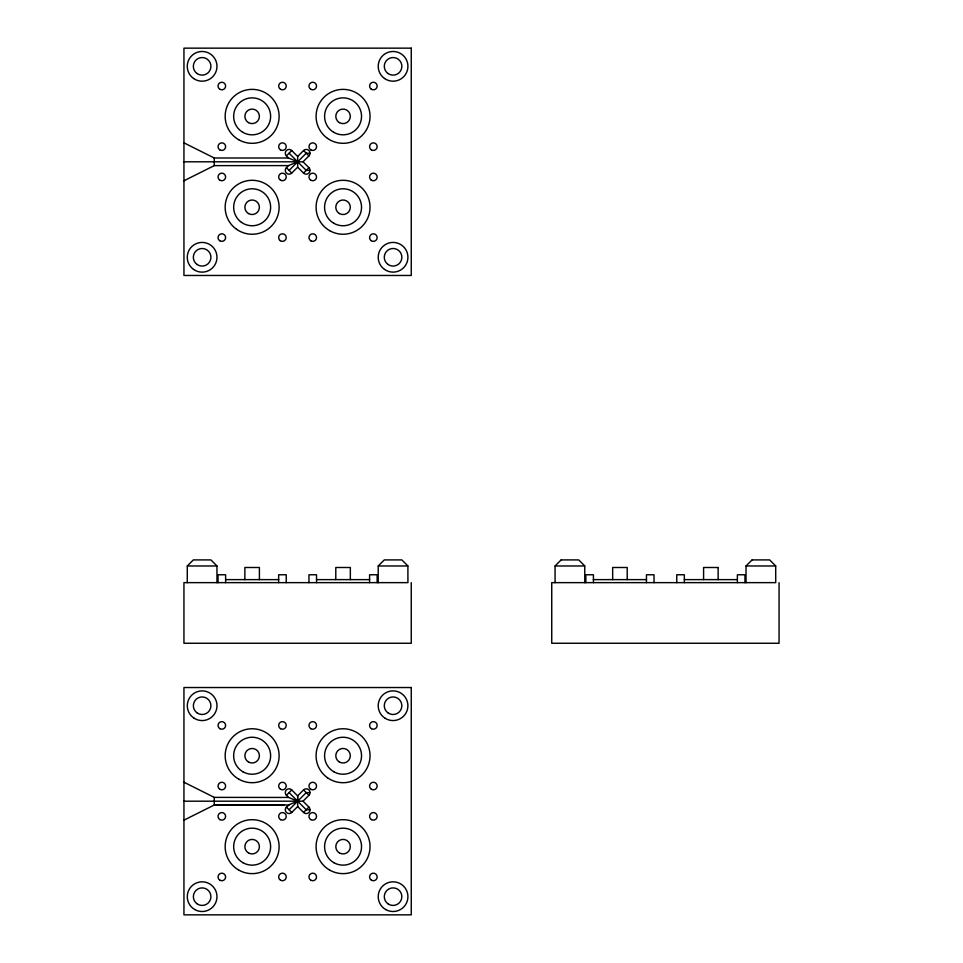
<?xml version="1.0" encoding="UTF-8"?>
<svg xmlns="http://www.w3.org/2000/svg" width="963" height="963" viewBox="0 0 963 963"><rect width="100%" height="100%" fill="white"/><g stroke="black" fill="none" stroke-linecap="round" stroke-linejoin="round"><path stroke-width="1.44" d="M289.658 804.514L286.408 807.09A3.792 3.792 0 0 0 286.408 812.447A3.792 3.792 0 0 0 291.765 812.447L297.663 806.549L297.663 796.545M297.663 797.93L297.663 798.544M297.663 796.846L297.663 795.847L303.55 789.937A3.792 3.792 0 0 1 308.918 789.937A3.792 3.792 0 0 1 308.918 795.306L303.02 801.192L183.945 801.192M703.592 579.618L703.592 567.496L718.109 567.496M297.663 167.165L291.765 173.063A3.792 3.792 0 0 1 286.408 173.063A3.792 3.792 0 0 1 286.408 167.694L288.515 165.6L297.663 161.808L288.515 158.016L286.408 155.91L291.765 150.553L297.663 156.451L297.663 167.165L303.55 173.063A3.792 3.792 0 0 0 308.918 173.063A3.792 3.792 0 0 0 308.918 167.694L303.02 161.808L183.945 161.808M297.663 156.451L303.55 150.553A3.792 3.792 0 0 1 308.918 150.553A3.792 3.792 0 0 1 308.918 155.91L303.02 161.808M289.093 170.379L306.234 153.237L310.026 153.237M303.55 173.063L308.918 167.694M187.279 582.639L187.279 565.979L193.334 559.912L210.909 559.912L216.952 565.943L216.976 582.639M378.218 582.639L378.218 565.979L384.285 559.912L401.86 559.912L407.891 565.931L407.927 582.639L183.945 582.639L183.945 643.26L411.261 643.26L411.261 582.639M286.42 795.294L291.753 789.949L297.663 795.92M289.093 809.763L306.234 792.621L310.014 792.621M297.663 806.549L303.55 812.447L308.906 807.102L303.02 801.192M555.073 582.639L555.073 565.979L561.128 559.912M746.024 582.639L746.024 565.979L752.079 559.912M183.945 180.779L214.255 165.624L288.515 165.6M183.945 820.163L214.255 805.008L283.868 804.984M289.406 804.611L297.663 801.192L289.032 797.617M183.945 142.837L214.255 157.992L288.515 158.016M310.026 170.379L306.234 170.379L289.093 153.237M561.176 559.912L578.715 559.912L584.746 565.931L584.782 582.639M752.127 559.912L769.654 559.912L775.697 565.931L775.721 582.639L551.739 582.639L551.739 643.26L779.055 643.26L779.055 582.639M187.352 565.979L216.964 565.979M378.29 565.979L407.855 565.979M555.145 565.979L584.71 565.979M746.084 565.979L775.648 565.979M225.619 579.618L278.656 579.618M316.538 579.618L369.587 579.618M593.413 579.618L646.462 579.618M684.344 579.618L737.381 579.618M183.945 782.221L214.255 797.376L288.659 797.46M288.515 804.984L214.255 804.984L214.255 797.388M310.014 809.763L306.234 809.763L289.093 792.621M303.55 150.553L308.918 155.91M286.408 167.694L291.765 173.063M303.562 789.949L308.906 795.294M288.515 797.4L286.408 795.306A3.792 3.792 0 0 1 286.408 789.937A3.792 3.792 0 0 1 291.765 789.937M286.42 807.102L291.753 812.435M744.965 582.639L744.965 574.767L737.381 574.767L737.381 582.639M718.133 567.496L718.133 579.618M684.344 582.639L684.344 574.767L676.76 574.767L676.76 582.639M654.033 582.639L654.033 574.767L646.462 574.767L646.462 582.639M627.214 579.618L627.214 567.496L612.661 567.496L612.661 579.618M593.413 582.639L593.413 574.767L585.841 574.767L585.841 582.639M377.159 582.639L377.159 574.767L369.587 574.767L369.587 582.639M350.339 579.618L350.339 567.496L335.786 567.496L335.786 579.618M316.538 582.639L316.538 574.767L308.967 574.767L308.967 582.639M286.24 582.639L286.24 574.767L278.656 574.767L278.656 582.639M259.408 579.618L259.408 567.496L244.867 567.496L244.867 579.618M225.619 582.639L225.619 574.767L218.035 574.767L218.035 582.639M214.255 158.016L214.255 165.6M308.918 807.09A3.792 3.792 0 0 1 308.918 812.447A3.792 3.792 0 0 1 303.55 812.447M286.408 155.91A3.792 3.792 0 0 1 286.408 150.553A3.792 3.792 0 0 1 291.765 150.553M411.261 48.15L183.945 48.15L183.945 275.466L411.261 275.466L411.261 48.15M411.261 687.534L183.945 687.534L183.945 914.85L411.261 914.85L411.261 687.534M219.937 880.242A3.792 3.792 0 0 0 225.619 876.968A3.792 3.792 0 0 0 219.937 873.682A3.792 3.792 0 0 0 219.937 880.242M280.558 819.633A3.792 3.792 0 0 0 286.24 816.347A3.792 3.792 0 0 0 280.558 813.073A3.792 3.792 0 0 0 280.558 819.633M280.558 880.242A3.792 3.792 0 0 0 286.24 876.968A3.792 3.792 0 0 0 280.558 873.682A3.792 3.792 0 0 0 280.558 880.242M219.937 819.633A3.792 3.792 0 0 0 225.619 816.347A3.792 3.792 0 0 0 219.937 813.073A3.792 3.792 0 0 0 219.937 819.633M371.477 880.242A3.792 3.792 0 0 0 377.159 876.968A3.792 3.792 0 0 0 371.477 873.682A3.792 3.792 0 0 0 371.477 880.242M310.856 880.242A3.792 3.792 0 0 0 316.538 876.968A3.792 3.792 0 0 0 310.856 873.682A3.792 3.792 0 0 0 310.856 880.242M371.477 819.633A3.792 3.792 0 0 0 377.159 816.347A3.792 3.792 0 0 0 371.477 813.073A3.792 3.792 0 0 0 371.477 819.633M310.856 819.633A3.792 3.792 0 0 0 316.538 816.347A3.792 3.792 0 0 0 310.856 813.073A3.792 3.792 0 0 0 310.856 819.633M219.937 728.702A3.792 3.792 0 0 0 225.619 725.428A3.792 3.792 0 0 0 219.937 722.142A3.792 3.792 0 0 0 219.937 728.702M371.477 728.702A3.792 3.792 0 0 0 377.159 725.428A3.792 3.792 0 0 0 371.477 722.142A3.792 3.792 0 0 0 371.477 728.702M310.568 789.142A3.792 3.792 0 0 0 316.526 786.386A3.792 3.792 0 0 0 311.157 782.606A3.792 3.792 0 0 0 310.568 789.142M371.477 789.323A3.792 3.792 0 0 0 377.159 786.037A3.792 3.792 0 0 0 371.477 782.763A3.792 3.792 0 0 0 371.477 789.323M310.856 728.702A3.792 3.792 0 0 0 316.538 725.428A3.792 3.792 0 0 0 310.856 722.142A3.792 3.792 0 0 0 310.856 728.702M280.558 728.702A3.792 3.792 0 0 0 286.24 725.428A3.792 3.792 0 0 0 280.558 722.142A3.792 3.792 0 0 0 280.558 728.702M219.937 789.323A3.792 3.792 0 0 0 225.619 786.037A3.792 3.792 0 0 0 219.937 782.763A3.792 3.792 0 0 0 219.937 789.323M280.558 789.323A3.792 3.792 0 0 0 286.24 786.037A3.792 3.792 0 0 0 280.558 782.763A3.792 3.792 0 0 0 280.558 789.323M248.502 762.034A7.271 7.271 0 0 0 259.408 755.726A7.271 7.271 0 0 0 248.502 749.431A7.271 7.271 0 0 0 248.502 762.034M339.421 762.034A7.271 7.271 0 0 0 350.339 755.726A7.271 7.271 0 0 0 339.421 749.431A7.271 7.271 0 0 0 339.421 762.034M339.421 852.953A7.271 7.271 0 0 0 350.339 846.658A7.271 7.271 0 0 0 339.421 840.362A7.271 7.271 0 0 0 339.421 852.953M248.502 852.953A7.271 7.271 0 0 0 259.408 846.658A7.271 7.271 0 0 0 248.502 840.362A7.271 7.271 0 0 0 248.502 852.953M385.645 909.529A14.854 14.854 0 0 0 407.927 896.661A14.854 14.854 0 0 0 385.645 883.805A14.854 14.854 0 0 0 385.645 909.529M385.031 718.217A14.842 14.842 0 0 0 407.879 706.421A14.842 14.842 0 0 0 386.247 692.529A14.842 14.842 0 0 0 385.031 718.217M194.129 718.217A14.842 14.842 0 0 0 216.976 706.421A14.842 14.842 0 0 0 195.345 692.529A14.842 14.842 0 0 0 194.129 718.217M194.707 909.529A14.854 14.854 0 0 0 216.976 896.661A14.854 14.854 0 0 0 194.707 883.805A14.854 14.854 0 0 0 194.707 909.529M197.391 904.052A8.787 8.787 0 0 0 210.909 897.083A8.787 8.787 0 0 0 198.113 888.861A8.787 8.787 0 0 0 197.391 904.052M197.391 713.114A8.787 8.787 0 0 0 210.909 706.144A8.787 8.787 0 0 0 198.113 697.91A8.787 8.787 0 0 0 197.391 713.114M388.318 713.114A8.787 8.787 0 0 0 401.836 706.132A8.787 8.787 0 0 0 389.028 697.91A8.787 8.787 0 0 0 388.318 713.114M388.318 904.052A8.787 8.787 0 0 0 401.836 897.083A8.787 8.787 0 0 0 389.028 888.861A8.787 8.787 0 0 0 388.318 904.052M238.655 870.022A26.976 26.976 0 0 0 279.114 846.658A26.976 26.976 0 0 0 238.655 823.293A26.976 26.976 0 0 0 238.655 870.022M242.893 862.667A18.49 18.49 0 0 0 270.627 846.658A18.49 18.49 0 0 0 242.893 830.648A18.49 18.49 0 0 0 242.893 862.667M329.575 870.022A26.976 26.976 0 0 0 370.033 846.658A26.976 26.976 0 0 0 329.575 823.293A26.976 26.976 0 0 0 329.575 870.022M333.824 862.667A18.49 18.49 0 0 0 361.546 846.658A18.49 18.49 0 0 0 333.824 830.648A18.49 18.49 0 0 0 333.824 862.667M238.655 779.091A26.976 26.976 0 0 0 279.114 755.726A26.976 26.976 0 0 0 238.655 732.374A26.976 26.976 0 0 0 238.655 779.091M242.893 771.748A18.49 18.49 0 0 0 270.627 755.726A18.49 18.49 0 0 0 242.893 739.716A18.49 18.49 0 0 0 242.893 771.748M333.824 771.748A18.49 18.49 0 0 0 361.546 755.726A18.49 18.49 0 0 0 333.824 739.716A18.49 18.49 0 0 0 333.824 771.748M327.528 777.791A26.976 26.976 0 0 0 369.924 758.158A26.976 26.976 0 0 0 331.729 731.254A26.976 26.976 0 0 0 327.528 777.791M280.269 240.678A3.792 3.792 0 0 0 286.216 237.921A3.792 3.792 0 0 0 280.859 234.141A3.792 3.792 0 0 0 280.269 240.678M219.648 89.138A3.792 3.792 0 0 0 225.607 86.381A3.792 3.792 0 0 0 220.238 82.601A3.792 3.792 0 0 0 219.648 89.138M310.856 240.858A3.792 3.792 0 0 0 316.538 237.572A3.792 3.792 0 0 0 310.856 234.298A3.792 3.792 0 0 0 310.856 240.858M371.188 149.747A3.792 3.792 0 0 0 377.147 146.99A3.792 3.792 0 0 0 371.778 143.21A3.792 3.792 0 0 0 371.188 149.747M339.421 122.638A7.271 7.271 0 0 0 350.339 116.342A7.271 7.271 0 0 0 339.421 110.047A7.271 7.271 0 0 0 339.421 122.638M280.558 180.237A3.792 3.792 0 0 0 286.24 176.963A3.792 3.792 0 0 0 280.558 173.677A3.792 3.792 0 0 0 280.558 180.237M371.188 240.678A3.792 3.792 0 0 0 377.147 237.921A3.792 3.792 0 0 0 371.778 234.141A3.792 3.792 0 0 0 371.188 240.678M310.568 180.057A3.792 3.792 0 0 0 316.526 177.3A3.792 3.792 0 0 0 311.157 173.521A3.792 3.792 0 0 0 310.568 180.057M310.856 149.927A3.792 3.792 0 0 0 316.538 146.653A3.792 3.792 0 0 0 310.856 143.367A3.792 3.792 0 0 0 310.856 149.927M219.648 149.747A3.792 3.792 0 0 0 225.607 146.99A3.792 3.792 0 0 0 220.238 143.21A3.792 3.792 0 0 0 219.648 149.747M339.421 213.569A7.271 7.271 0 0 0 350.339 207.274A7.271 7.271 0 0 0 339.421 200.966A7.271 7.271 0 0 0 339.421 213.569M329.575 230.626A26.976 26.976 0 0 0 370.033 207.274A26.976 26.976 0 0 0 329.575 183.909A26.976 26.976 0 0 0 329.575 230.626M242.893 132.352A18.49 18.49 0 0 0 270.627 116.342A18.49 18.49 0 0 0 242.893 100.333A18.49 18.49 0 0 0 242.893 132.352M238.655 139.707A26.976 26.976 0 0 0 279.114 116.342A26.976 26.976 0 0 0 238.655 92.978A26.976 26.976 0 0 0 238.655 139.707M333.824 132.352A18.49 18.49 0 0 0 361.546 116.342A18.49 18.49 0 0 0 333.824 100.333A18.49 18.49 0 0 0 333.824 132.352M327.528 138.395A26.976 26.976 0 0 0 369.924 118.762A26.976 26.976 0 0 0 331.729 91.87A26.976 26.976 0 0 0 327.528 138.395M371.188 89.138A3.792 3.792 0 0 0 377.147 86.381A3.792 3.792 0 0 0 371.778 82.601A3.792 3.792 0 0 0 371.188 89.138M310.856 89.318A3.792 3.792 0 0 0 316.538 86.032A3.792 3.792 0 0 0 310.856 82.758A3.792 3.792 0 0 0 310.856 89.318M197.066 264.476A8.787 8.787 0 0 0 210.885 258.072A8.787 8.787 0 0 0 198.426 249.309A8.787 8.787 0 0 0 197.066 264.476M388.017 264.464A8.787 8.787 0 0 0 401.836 258.06A8.787 8.787 0 0 0 389.377 249.297A8.787 8.787 0 0 0 388.017 264.464M193.575 269.435A14.854 14.854 0 0 0 216.916 258.614A14.854 14.854 0 0 0 195.874 243.808A14.854 14.854 0 0 0 193.575 269.435M197.066 73.525A8.787 8.787 0 0 0 210.885 67.121A8.787 8.787 0 0 0 198.426 58.358A8.787 8.787 0 0 0 197.066 73.525M193.575 78.485A14.854 14.854 0 0 0 216.916 67.675A14.854 14.854 0 0 0 195.874 52.857A14.854 14.854 0 0 0 193.575 78.485M388.017 73.525A8.787 8.787 0 0 0 401.836 67.121A8.787 8.787 0 0 0 389.377 58.358A8.787 8.787 0 0 0 388.017 73.525M384.526 78.485A14.854 14.854 0 0 0 407.867 67.663A14.854 14.854 0 0 0 386.825 52.857A14.854 14.854 0 0 0 384.526 78.485M280.558 89.318A3.792 3.792 0 0 0 286.24 86.032A3.792 3.792 0 0 0 280.558 82.758A3.792 3.792 0 0 0 280.558 89.318M333.824 223.284A18.49 18.49 0 0 0 361.546 207.274A18.49 18.49 0 0 0 333.824 191.252A18.49 18.49 0 0 0 333.824 223.284M241.496 222.381A18.49 18.49 0 0 0 270.555 208.935A18.49 18.49 0 0 0 244.373 190.493A18.49 18.49 0 0 0 241.496 222.381M236.609 229.326A26.976 26.976 0 0 0 279.005 209.693A26.976 26.976 0 0 0 240.81 182.789A26.976 26.976 0 0 0 236.609 229.326M219.648 240.678A3.792 3.792 0 0 0 225.607 237.921A3.792 3.792 0 0 0 220.238 234.141A3.792 3.792 0 0 0 219.648 240.678M248.502 122.638A7.271 7.271 0 0 0 259.408 116.342A7.271 7.271 0 0 0 248.502 110.047A7.271 7.271 0 0 0 248.502 122.638M280.558 149.927A3.792 3.792 0 0 0 286.24 146.653A3.792 3.792 0 0 0 280.558 143.367A3.792 3.792 0 0 0 280.558 149.927M371.188 180.057A3.792 3.792 0 0 0 377.147 177.3A3.792 3.792 0 0 0 371.778 173.521A3.792 3.792 0 0 0 371.188 180.057M248.502 213.569A7.271 7.271 0 0 0 259.408 207.274A7.271 7.271 0 0 0 248.502 200.966A7.271 7.271 0 0 0 248.502 213.569M219.648 180.057A3.792 3.792 0 0 0 225.607 177.3A3.792 3.792 0 0 0 220.238 173.521A3.792 3.792 0 0 0 219.648 180.057M384.526 269.423A14.854 14.854 0 0 0 407.867 258.602A14.854 14.854 0 0 0 386.825 243.795A14.854 14.854 0 0 0 384.526 269.423"/></g></svg>
